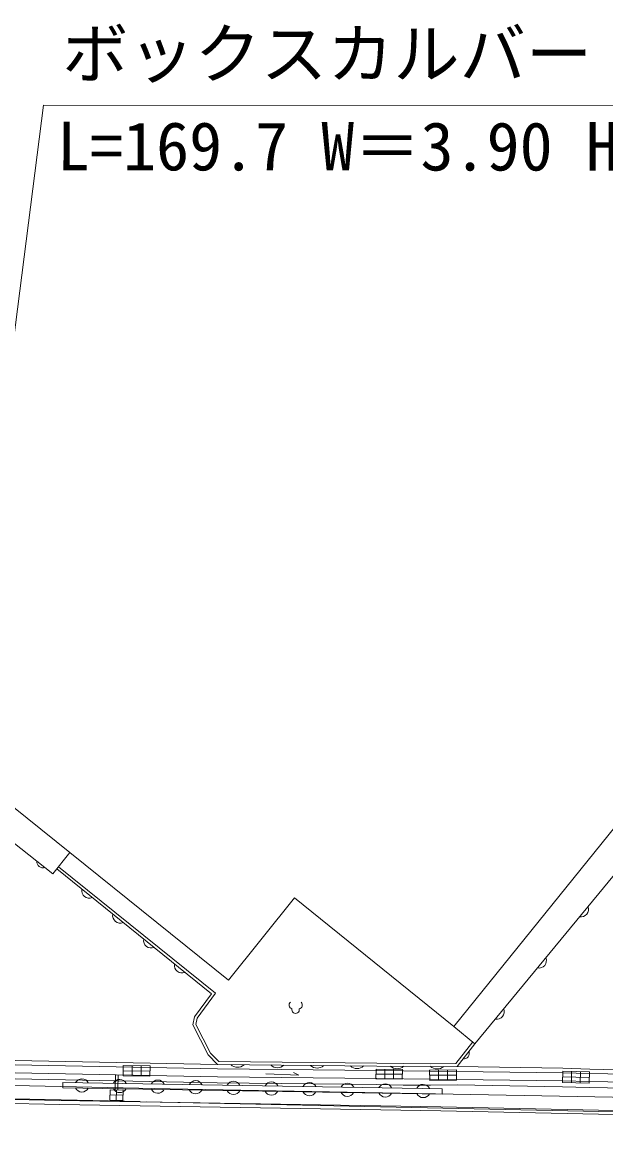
# Model space of a CAD drawing. Units: millimetres on the paper. Extents: x 40 to 680, y 20 to 380.
# Drawn here: x 514.95 to 536.97, y 288.66 to 330.63 of the extents above; entities that cross this region are included whole.
import ezdxf
from ezdxf.enums import TextEntityAlignment as Align

# ---------------------------------------------------------------- set-up
doc = ezdxf.new("R2010")
doc.units = ezdxf.units.MM
doc.layers.add('M-STR-HTXT', color=7, linetype='Continuous', lineweight=13)
doc.layers.add('M-WORK', color=1, linetype='Continuous', lineweight=13)
doc.styles.add('ＭＳ ゴシック', font='')
doc.styles.get('ＭＳ ゴシック').set_extended_font_data('MS Gothic')

msp = doc.modelspace()

# ---------------------------------------------------------------- linework, layer by layer
at = {"layer": 'M-STR-HTXT'}
for q in [(510.574, 286.969), (553.695, 327.48)]:
    msp.add_line((515.746, 327.498), q, dxfattribs=at)
at = {"layer": 'M-WORK'}
for p, q in [((531.243, 292.719), (541.848, 305.861)), ((532.036, 292.066), (543.43, 305.887)), ((522.734, 294.469), (513.728, 301.708)), ((516.102, 298.476), (514.296, 299.918)), ((516.749, 299.28), (516.102, 298.476)), ((516.253, 298.662), (516.102, 298.476)), ((522.092, 293.953), (516.252, 298.662)), ((516.321, 298.748), (522.243, 293.972)), ((525.229, 297.573), (522.734, 294.469)), ((531.243, 292.719), (525.229, 297.573)), ((521.446, 293.078), (522.092, 293.953)), ((522.243, 293.972), (521.549, 293.032)), ((521.384, 292.778), (521.446, 293.078)), ((521.549, 293.032), (521.499, 292.794)), ((521.965, 291.648), (521.384, 292.778)), ((521.499, 292.794), (522.055, 291.712)), ((531.243, 292.719), (532.036, 292.066)), ((531.31, 291.315), (531.95, 292.134)), ((522.055, 291.712), (522.367, 291.392)), ((532.036, 292.066), (531.364, 291.206)), ((511.382, 291.503), (522.321, 291.282)), ((511.391, 291.333), (522.318, 291.112)), ((521.965, 291.648), (522.321, 291.282)), ((522.321, 291.282), (528.335, 291.219)), ((522.367, 291.392), (528.336, 291.329)), ((528.336, 291.329), (529.334, 291.313)), ((529.334, 291.313), (530.351, 291.306)), ((530.351, 291.306), (531.31, 291.315)), ((511.405, 291.032), (522.313, 290.812)), ((518.452, 290.324), (518.464, 290.89)), ((518.552, 290.321), (518.564, 290.888)), ((518.756, 290.856), (518.761, 291.239)), ((519.77, 290.841), (518.756, 290.856)), ((518.758, 291.047), (519.773, 291.032)), ((518.761, 291.239), (519.775, 291.224)), ((519.099, 291.234), (519.094, 290.851)), ((519.437, 291.229), (519.432, 290.846)), ((519.775, 291.224), (519.77, 290.841)), ((522.318, 291.112), (528.332, 291.049)), ((525.384, 290.875), (524.142, 290.923)), ((525.193, 290.973), (525.384, 290.875)), ((528.3, 290.735), (528.304, 291.107)), ((528.302, 290.921), (529.295, 290.909)), ((528.304, 291.107), (529.297, 291.095)), ((528.332, 291.049), (530.351, 291.026)), ((528.335, 291.219), (529.333, 291.204)), ((528.635, 291.103), (528.631, 290.731)), ((528.966, 291.099), (528.962, 290.727)), ((529.297, 291.095), (529.293, 290.723)), ((529.333, 291.204), (530.351, 291.196)), ((530.325, 291.066), (531.335, 291.073)), ((530.327, 290.676), (530.325, 291.066)), ((530.326, 290.871), (531.337, 290.878)), ((530.351, 291.196), (531.364, 291.206)), ((530.351, 291.026), (535.351, 290.966)), ((530.662, 291.068), (530.664, 290.679)), ((530.998, 291.071), (531.001, 290.681)), ((531.335, 291.073), (531.338, 290.683)), ((531.364, 291.206), (535.355, 291.136)), ((535.34, 290.603), (535.349, 291.027)), ((535.349, 291.027), (536.357, 291.004)), ((535.351, 290.966), (536.363, 290.936)), ((535.355, 291.136), (536.367, 291.106)), ((535.685, 291.019), (535.676, 290.595)), ((536.021, 291.011), (536.012, 290.588)), ((536.357, 291.004), (536.348, 290.58)), ((536.367, 291.106), (540.411, 291.003)), ((484.658, 290.633), (519.398, 289.881)), ((500.281, 290.795), (520.533, 290.356)), ((511.416, 290.802), (522.31, 290.582)), ((516.485, 290.603), (516.482, 290.403)), ((530.799, 290.366), (516.485, 290.603)), ((522.31, 290.582), (528.326, 290.519)), ((522.313, 290.812), (528.329, 290.749)), ((529.293, 290.723), (528.3, 290.735)), ((528.326, 290.519), (529.324, 290.504)), ((528.329, 290.749), (530.352, 290.726)), ((529.324, 290.504), (530.352, 290.496)), ((531.338, 290.683), (530.327, 290.676)), ((530.352, 290.726), (535.344, 290.666)), ((530.352, 290.496), (531.361, 290.506)), ((531.361, 290.506), (535.338, 290.436)), ((535.338, 290.436), (536.349, 290.406)), ((536.348, 290.58), (535.34, 290.603)), ((535.344, 290.666), (536.355, 290.636)), ((535.345, 290.815), (536.353, 290.792)), ((516.369, 289.772), (501.074, 290.052)), ((516.371, 289.922), (501.077, 290.202)), ((530.795, 290.166), (516.482, 290.403)), ((518.264, 290.329), (518.253, 289.931)), ((518.258, 290.13), (518.75, 290.116)), ((518.756, 290.315), (518.264, 290.329)), ((518.499, 289.924), (518.51, 290.322)), ((518.744, 289.917), (518.756, 290.315)), ((520.533, 290.356), (549.58, 289.827)), ((530.799, 290.366), (530.795, 290.166)), ((530.749, 289.526), (516.369, 289.772)), ((530.752, 289.676), (516.371, 289.922)), ((518.253, 289.931), (518.744, 289.917)), ((549.578, 289.227), (519.636, 289.873)), ((530.752, 289.676), (550.282, 289.281)), ((530.749, 289.526), (550.28, 289.131))]:
    msp.add_line(p, q, dxfattribs=at)
for points in [[(536.363, 290.936), (541.91, 290.836), (547.2, 290.756)], [(536.355, 290.636), (541.905, 290.536), (546.968, 290.46)], [(536.349, 290.406), (541.901, 290.306), (546.619, 290.235)]]:
    msp.add_lwpolyline(points, dxfattribs=at)
for centre, radius, start, end in [((515.735, 298.942), 0.235, 176.509, 286.267), ((517.476, 297.843), 0.283, 169.1857, 293.0423), ((536.04, 297.132), 0.283, 258.5728, 22.4287), ((518.643, 296.901), 0.283, 169.1881, 293.0394), ((519.811, 295.96), 0.283, 169.1859, 293.042), ((520.979, 295.018), 0.283, 169.1866, 293.0413), ((534.45, 295.203), 0.283, 258.5732, 22.4287), ((525.163, 293.526), 0.144, 129.3466, 256.2171), ((525.265, 293.35), 0.141, 165.0601, 12.4312), ((525.375, 293.521), 0.144, 281.2757, 48.1431), ((532.86, 293.274), 0.283, 258.5732, 22.4287), ((531.609, 291.707), 0.215, 264.3669, 19.537), ((523.075, 291.538), 0.364, 225.8957, 312.9107), ((524.579, 291.523), 0.364, 225.8957, 312.9107), ((526.082, 291.507), 0.364, 225.8957, 312.9107), ((527.586, 291.491), 0.364, 225.8967, 312.9097), ((529.093, 291.485), 0.368, 226.5212, 312.9717), ((530.608, 291.478), 0.368, 226.521, 312.9719), ((517.199, 290.476), 0.265, 24.7407, 153.3688), ((518.63, 290.452), 0.265, 24.7407, 153.3688), ((520.062, 290.429), 0.265, 24.7407, 153.3688), ((521.493, 290.405), 0.265, 24.7407, 153.3688), ((522.924, 290.382), 0.265, 24.74, 153.369), ((524.356, 290.358), 0.265, 24.7407, 153.3688), ((525.787, 290.334), 0.265, 24.7407, 153.3688), ((527.218, 290.311), 0.265, 24.741, 153.3685), ((528.65, 290.287), 0.265, 24.741, 153.3685), ((530.081, 290.264), 0.265, 24.7403, 153.3687), ((517.199, 290.506), 0.265, 204.741, 333.3686), ((518.631, 290.482), 0.265, 204.741, 333.3686), ((520.062, 290.458), 0.265, 204.741, 333.3686), ((521.493, 290.435), 0.265, 204.7407, 333.3688), ((522.925, 290.411), 0.265, 204.74, 333.3689), ((524.356, 290.388), 0.265, 204.7407, 333.3688), ((525.788, 290.364), 0.265, 204.7407, 333.3688), ((527.219, 290.34), 0.265, 204.7407, 333.3688), ((528.65, 290.317), 0.265, 204.7407, 333.3688), ((530.082, 290.293), 0.265, 204.7403, 333.3687)]:
    msp.add_arc(centre, radius, start, end, dxfattribs=at)

# ---------------------------------------------------------------- texts
at = {"layer": 'M-STR-HTXT', "style": 'ＭＳ ゴシック'}
for s, p in [('ボックスカルバート(長門市管理)', (516.455, 327.984)), ('L=169.7 W＝3.90 H=1.75', (516.258, 324.491))]:
    msp.add_text(s, height=1.833, rotation=359.973, dxfattribs=at).set_placement(p, align=Align.BOTTOM_LEFT)

doc.saveas('drawing.dxf')
